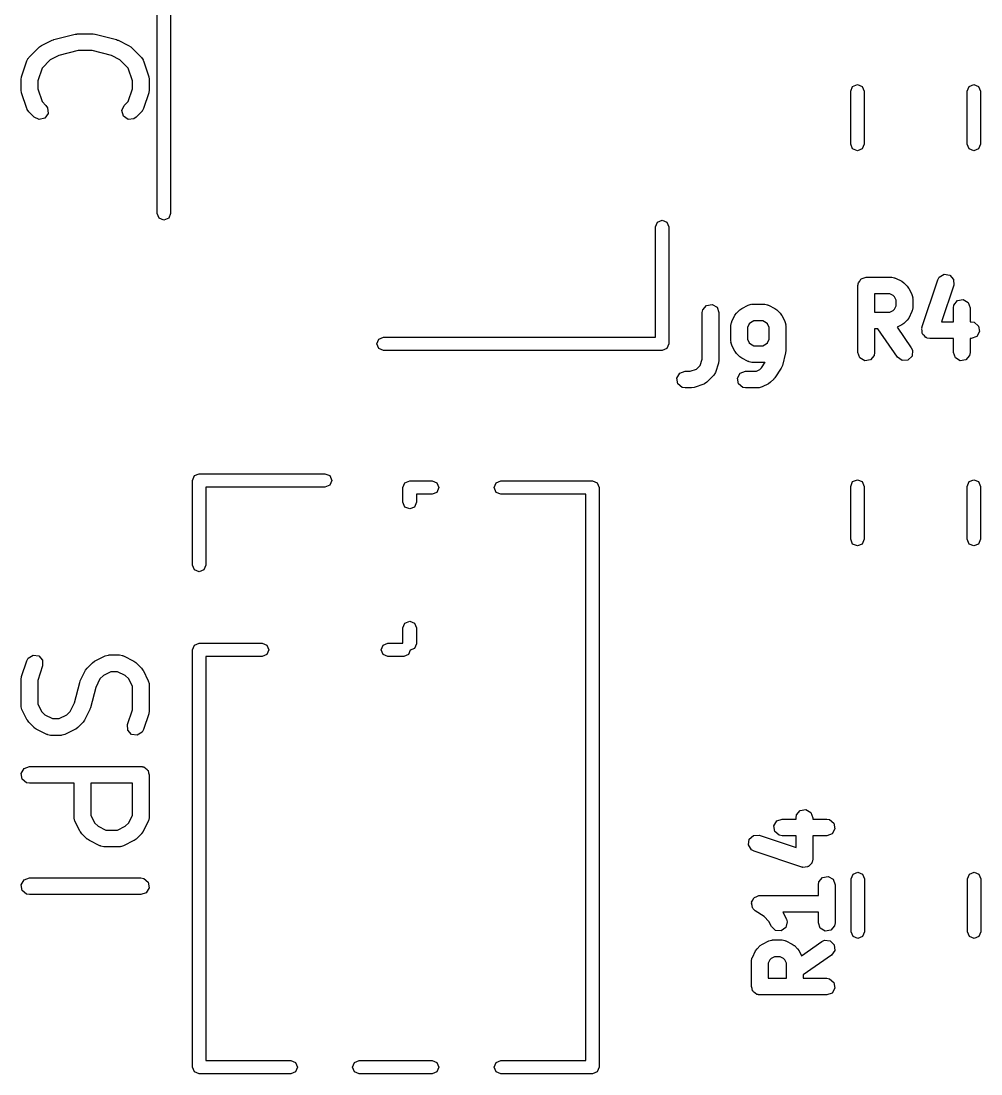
# Model space of a CAD drawing. Extents: x 83.3 to 116.7, y -117 to -83.3.
# Drawn here: x 83.27 to 91.89, y -102.66 to -93.21 of the extents above; entities that cross this region are included whole.
import ezdxf

# ---------------------------------------------------------------- set-up
doc = ezdxf.new("R2010")
doc.units = 0
doc.layers.add('BLACK', color=7, linetype='CONTINUOUS')

msp = doc.modelspace()

# ---------------------------------------------------------------- linework, layer by layer
at = {"layer": 'BLACK', "linetype": 'CONTINUOUS'}
for p, q in [((84.495, -94.94), (84.495, -91.06)), ((84.615, -91.06), (84.615, -94.94)), ((83.4569, -93.4329), (83.5522, -93.3853)), ((83.5522, -93.3853), (83.5646, -93.3816)), ((83.5646, -93.3816), (83.5675, -93.3796)), ((83.5675, -93.3796), (83.758, -93.332)), ((83.758, -93.332), (83.7729, -93.3309)), ((83.7729, -93.3309), (83.7762, -93.3298)), ((83.7762, -93.3298), (83.919, -93.3298)), ((83.919, -93.3298), (83.9338, -93.3324)), ((83.9338, -93.3324), (83.9372, -93.332)), ((83.9372, -93.332), (84.1277, -93.3796)), ((84.1277, -93.3796), (84.1395, -93.3849)), ((84.1395, -93.3849), (84.1431, -93.3853)), ((84.1431, -93.3853), (84.2383, -93.4329)), ((83.3422, -93.5422), (83.4374, -93.447)), ((83.4374, -93.447), (83.4558, -93.4341)), ((83.4558, -93.4341), (83.4569, -93.4329)), ((83.7854, -93.4798), (83.6119, -93.5231)), ((83.9098, -93.4798), (83.7854, -93.4798)), ((84.0833, -93.5231), (83.9098, -93.4798)), ((84.2383, -93.4329), (84.2563, -93.4463)), ((84.2563, -93.4463), (84.2578, -93.447)), ((84.2578, -93.447), (84.353, -93.5422)), ((83.2765, -93.7144), (83.3241, -93.5715)), ((83.3241, -93.5715), (83.3365, -93.5486)), ((83.3365, -93.5486), (83.3403, -93.5463)), ((83.3403, -93.5463), (83.3422, -93.5422)), ((83.5349, -93.5616), (83.4608, -93.6358)), ((83.6119, -93.5231), (83.5349, -93.5616)), ((84.1603, -93.5616), (84.0833, -93.5231)), ((84.2344, -93.6358), (84.1603, -93.5616)), ((84.353, -93.5422), (84.368, -93.5635)), ((84.368, -93.5635), (84.3684, -93.568)), ((84.3684, -93.568), (84.3712, -93.5715)), ((84.3712, -93.5715), (84.4188, -93.7144)), ((83.4608, -93.6358), (83.4226, -93.7503)), ((84.2726, -93.7503), (84.2344, -93.6358)), ((83.2726, -93.7381), (83.2765, -93.716)), ((83.2726, -93.8333), (83.2726, -93.7381)), ((83.2765, -93.716), (83.2765, -93.7144)), ((83.4226, -93.7503), (83.4226, -93.8212)), ((84.2726, -93.8212), (84.2726, -93.7503)), ((84.4188, -93.7144), (84.4221, -93.7366)), ((84.4221, -93.7366), (84.4226, -93.7381)), ((84.4226, -93.7381), (84.4226, -93.8333)), ((90.7351, -93.8003), (90.7775, -93.7827)), ((90.7775, -93.7827), (90.8199, -93.8003)), ((91.7801, -93.8003), (91.8225, -93.7827)), ((91.8225, -93.7827), (91.8649, -93.8003)), ((83.2732, -93.8349), (83.2726, -93.8333)), ((83.2765, -93.8571), (83.2732, -93.8349)), ((83.3241, -93.9999), (83.2765, -93.8571)), ((83.4226, -93.8212), (83.4608, -93.9357)), ((84.2344, -93.9357), (84.2726, -93.8212)), ((84.4188, -93.8571), (84.3712, -93.9999)), ((84.4226, -93.8333), (84.4187, -93.8554)), ((84.4187, -93.8554), (84.4188, -93.8571)), ((90.7175, -93.8427), (90.7351, -93.8003)), ((90.7175, -94.3173), (90.7175, -93.8427)), ((90.8199, -93.8003), (90.8375, -93.8427)), ((90.8375, -93.8427), (90.8375, -94.3173)), ((91.7625, -93.8427), (91.7801, -93.8003)), ((91.7625, -94.3173), (91.7625, -93.8427)), ((91.8649, -93.8003), (91.8825, -93.8427)), ((91.8825, -93.8427), (91.8825, -94.3173)), ((83.4608, -93.9357), (83.4959, -93.9708)), ((83.4959, -93.9708), (83.5108, -93.9921)), ((84.1777, -94.0173), (84.1993, -93.9708)), ((84.1993, -93.9708), (84.2344, -93.9357)), ((83.3269, -94.0034), (83.3241, -93.9999)), ((83.3273, -94.0079), (83.3269, -94.0034)), ((83.3422, -94.0292), (83.3273, -94.0079)), ((83.3898, -94.0768), (83.3422, -94.0292)), ((83.4363, -94.0985), (83.3898, -94.0768)), ((83.5153, -94.0432), (83.4859, -94.0852)), ((83.5108, -93.9921), (83.5153, -94.0432)), ((84.1909, -94.0668), (84.1777, -94.0173)), ((84.233, -94.0963), (84.1909, -94.0668)), ((84.3054, -94.0768), (84.2841, -94.0918)), ((84.353, -94.0292), (84.3054, -94.0768)), ((84.3549, -94.0252), (84.353, -94.0292)), ((84.3587, -94.0228), (84.3549, -94.0252)), ((84.3712, -93.9999), (84.3587, -94.0228)), ((83.4859, -94.0852), (83.4363, -94.0985)), ((84.2841, -94.0918), (84.233, -94.0963)), ((90.7351, -94.3597), (90.7175, -94.3173)), ((90.7775, -94.3773), (90.7351, -94.3597)), ((90.8199, -94.3597), (90.7775, -94.3773)), ((90.8375, -94.3173), (90.8199, -94.3597)), ((91.7801, -94.3597), (91.7625, -94.3173)), ((91.8225, -94.3773), (91.7801, -94.3597)), ((91.8649, -94.3597), (91.8225, -94.3773)), ((91.8825, -94.3173), (91.8649, -94.3597)), ((84.5126, -94.9824), (84.495, -94.94)), ((84.555, -95), (84.5126, -94.9824)), ((84.5974, -94.9824), (84.555, -95)), ((84.615, -94.94), (84.5974, -94.9824)), ((88.965, -95.06), (88.9826, -95.0176)), ((88.9826, -95.0176), (89.025, -95)), ((89.025, -95), (89.0674, -95.0176)), ((89.0674, -95.0176), (89.085, -95.06)), ((88.965, -96.05), (88.965, -95.06)), ((89.085, -95.06), (89.085, -96.11)), ((91.5127, -95.5124), (91.5564, -95.4856)), ((91.5564, -95.4856), (91.6071, -95.4931)), ((91.6071, -95.4931), (91.6412, -95.5315)), ((90.7821, -95.5876), (90.7839, -95.5779)), ((90.7821, -96.1876), (90.7821, -95.5876)), ((90.7833, -95.5746), (90.7849, -95.5717)), ((90.7839, -95.5779), (90.7833, -95.5746)), ((90.7849, -95.5717), (90.7867, -95.562)), ((90.7867, -95.562), (90.7992, -95.547)), ((90.7992, -95.547), (90.8089, -95.5302)), ((90.8089, -95.5302), (90.8153, -95.5278)), ((90.8153, -95.5278), (90.8196, -95.5227)), ((90.8196, -95.5227), (90.8388, -95.5193)), ((90.8388, -95.5193), (90.8571, -95.5126)), ((90.8571, -95.5126), (91.0857, -95.5126)), ((91.0857, -95.5126), (91.1114, -95.5171)), ((91.1114, -95.5171), (91.1148, -95.52)), ((91.1148, -95.52), (91.1193, -95.5205)), ((91.1193, -95.5205), (91.1764, -95.5491)), ((91.1764, -95.5491), (91.1944, -95.5625)), ((91.1944, -95.5625), (91.1959, -95.5631)), ((91.1959, -95.5631), (91.2245, -95.5917)), ((91.3574, -95.9639), (91.5003, -95.5353)), ((91.5003, -95.5353), (91.5127, -95.5124)), ((91.6426, -95.5828), (91.5326, -95.9126)), ((91.6412, -95.5315), (91.6426, -95.5828)), ((90.9321, -95.6626), (90.9321, -95.8269)), ((91.068, -95.6626), (90.9321, -95.6626)), ((91.0984, -95.6778), (91.068, -95.6626)), ((91.1098, -95.6892), (91.0984, -95.6778)), ((91.2245, -95.5917), (91.2373, -95.6101)), ((91.2373, -95.6101), (91.2385, -95.6112)), ((91.2385, -95.6112), (91.2671, -95.6683)), ((91.2671, -95.6683), (91.2745, -95.6933)), ((89.3899, -95.8044), (89.4229, -95.7651)), ((89.4229, -95.7651), (89.4734, -95.7562)), ((89.4734, -95.7562), (89.5179, -95.7819)), ((89.7412, -95.7916), (89.7983, -95.763)), ((89.7983, -95.763), (89.8233, -95.7556)), ((89.8233, -95.7556), (89.8276, -95.7566)), ((89.8276, -95.7566), (89.8318, -95.7551)), ((89.8318, -95.7551), (89.9461, -95.7551)), ((89.9461, -95.7551), (89.9718, -95.7596)), ((89.9718, -95.7596), (89.9752, -95.7625)), ((89.9752, -95.7625), (89.9797, -95.763)), ((89.9797, -95.763), (90.0368, -95.7916)), ((91.125, -95.7196), (91.1098, -95.6892)), ((91.1098, -95.8003), (91.125, -95.7699)), ((91.125, -95.7699), (91.125, -95.7196)), ((91.2745, -95.6933), (91.2735, -95.6977)), ((91.2735, -95.6977), (91.275, -95.7019)), ((91.275, -95.7019), (91.275, -95.7876)), ((91.6393, -95.7876), (91.6438, -95.762)), ((91.6438, -95.762), (91.6768, -95.7227)), ((91.6768, -95.7227), (91.7273, -95.7137)), ((91.7273, -95.7137), (91.7717, -95.7394)), ((91.7717, -95.7394), (91.7893, -95.7876)), ((89.3854, -95.8301), (89.3899, -95.8044)), ((89.3854, -96.2465), (89.3854, -95.8301)), ((89.5179, -95.7819), (89.5354, -95.8301)), ((89.5354, -95.8301), (89.5354, -96.2586)), ((89.6505, -95.9108), (89.679, -95.8537)), ((89.679, -95.8537), (89.6924, -95.8357)), ((89.6924, -95.8357), (89.6931, -95.8342)), ((89.6931, -95.8342), (89.7217, -95.8056)), ((89.7217, -95.8056), (89.74, -95.7927)), ((89.74, -95.7927), (89.7412, -95.7916)), ((90.0368, -95.7916), (90.0548, -95.8049)), ((90.0548, -95.8049), (90.0563, -95.8056)), ((90.0563, -95.8056), (90.0849, -95.8342)), ((90.0849, -95.8342), (90.0977, -95.8525)), ((90.0977, -95.8525), (90.0989, -95.8537)), ((90.0989, -95.8537), (90.1275, -95.9108)), ((90.9321, -95.8269), (91.068, -95.8269)), ((91.068, -95.8269), (91.0984, -95.8117)), ((91.0984, -95.8117), (91.1098, -95.8003)), ((91.2671, -95.8211), (91.2385, -95.8783)), ((91.2676, -95.8167), (91.2671, -95.8211)), ((91.2705, -95.8133), (91.2676, -95.8167)), ((91.275, -95.7876), (91.2705, -95.8133)), ((91.6393, -95.9126), (91.6393, -95.7876)), ((91.7893, -95.7876), (91.7893, -95.9126)), ((89.6426, -95.9444), (89.6471, -95.9187)), ((89.6426, -96.0872), (89.6426, -95.9444)), ((89.6471, -95.9187), (89.65, -95.9153)), ((89.65, -95.9153), (89.6505, -95.9108)), ((89.8078, -95.9316), (89.7926, -95.9621)), ((89.7926, -95.9621), (89.7926, -96.0695)), ((89.8191, -95.9203), (89.8078, -95.9316)), ((89.8495, -95.9051), (89.8191, -95.9203)), ((89.9284, -95.9051), (89.8495, -95.9051)), ((89.9588, -95.9203), (89.9284, -95.9051)), ((89.9702, -95.9316), (89.9588, -95.9203)), ((89.9854, -95.9621), (89.9702, -95.9316)), ((89.9854, -96.0695), (89.9854, -95.9621)), ((90.1275, -95.9108), (90.1349, -95.9358)), ((90.1349, -95.9358), (90.1339, -95.9401)), ((90.1339, -95.9401), (90.1354, -95.9444)), ((90.1354, -95.9444), (90.1354, -96.1729)), ((91.1764, -95.9404), (91.1335, -95.9618)), ((91.1335, -95.9618), (91.2614, -96.1446)), ((91.1775, -95.9392), (91.1764, -95.9404)), ((91.1959, -95.9264), (91.1775, -95.9392)), ((91.2245, -95.8978), (91.1959, -95.9264)), ((91.2252, -95.8963), (91.2245, -95.8978)), ((91.2385, -95.8783), (91.2252, -95.8963)), ((91.3576, -95.9696), (91.3574, -95.9639)), ((91.5326, -95.9126), (91.6393, -95.9126)), ((91.7893, -95.9126), (91.8, -95.9126)), ((91.8, -95.9126), (91.8257, -95.9171)), ((91.8257, -95.9171), (91.865, -95.9501)), ((91.865, -95.9501), (91.8739, -96.0006)), ((86.4826, -96.0676), (86.525, -96.05)), ((86.525, -96.05), (88.965, -96.05)), ((90.961, -95.9769), (90.9321, -95.9769)), ((90.9321, -95.9769), (90.9321, -96.1876)), ((91.1386, -96.2306), (90.961, -95.9769)), ((91.3547, -95.9746), (91.3576, -95.9696)), ((91.3583, -95.9947), (91.3547, -95.9746)), ((91.3588, -96.0152), (91.3583, -95.9947)), ((91.3626, -96.0195), (91.3588, -96.0152)), ((91.3636, -96.0251), (91.3626, -96.0195)), ((91.3793, -96.0383), (91.3636, -96.0251)), ((91.3929, -96.0536), (91.3793, -96.0383)), ((91.3985, -96.0544), (91.3929, -96.0536)), ((91.4029, -96.0581), (91.3985, -96.0544)), ((91.4286, -96.0626), (91.4029, -96.0581)), ((91.6393, -96.0626), (91.4286, -96.0626)), ((91.6393, -96.1876), (91.6393, -96.0626)), ((91.8, -96.0626), (91.7893, -96.0626)), ((91.7893, -96.0626), (91.7893, -96.1876)), ((91.8482, -96.0451), (91.8, -96.0626)), ((91.8739, -96.0006), (91.8482, -96.0451)), ((86.465, -96.11), (86.4826, -96.0676)), ((86.4826, -96.1524), (86.465, -96.11)), ((86.525, -96.17), (86.4826, -96.1524)), ((89.0674, -96.1524), (89.025, -96.17)), ((89.085, -96.11), (89.0674, -96.1524)), ((89.6441, -96.0914), (89.6426, -96.0872)), ((89.6431, -96.0958), (89.6441, -96.0914)), ((89.6505, -96.1208), (89.6431, -96.0958)), ((89.679, -96.1779), (89.6505, -96.1208)), ((89.7926, -96.0695), (89.8078, -96.0999)), ((89.8078, -96.0999), (89.8191, -96.1113)), ((89.8191, -96.1113), (89.8495, -96.1265)), ((89.8495, -96.1265), (89.9284, -96.1265)), ((89.9284, -96.1265), (89.9588, -96.1113)), ((89.9588, -96.1113), (89.9702, -96.0999)), ((89.9702, -96.0999), (89.9854, -96.0695)), ((91.2614, -96.1446), (91.2724, -96.1682)), ((89.025, -96.17), (86.525, -96.17)), ((89.3663, -96.3038), (89.3854, -96.2465)), ((89.6802, -96.179), (89.679, -96.1779)), ((89.6931, -96.1974), (89.6802, -96.179)), ((89.7217, -96.226), (89.6931, -96.1974)), ((89.7232, -96.2267), (89.7217, -96.226)), ((89.7412, -96.24), (89.7232, -96.2267)), ((89.7983, -96.2686), (89.7412, -96.24)), ((90.1332, -96.1911), (90.1046, -96.3054)), ((90.1354, -96.1729), (90.1328, -96.1877)), ((90.1328, -96.1877), (90.1332, -96.1911)), ((90.7997, -96.2358), (90.7821, -96.1876)), ((90.8441, -96.2615), (90.7997, -96.2358)), ((90.9276, -96.2133), (90.8946, -96.2526)), ((90.9321, -96.1876), (90.9276, -96.2133)), ((91.1806, -96.26), (91.1386, -96.2306)), ((91.268, -96.2193), (91.2317, -96.2556)), ((91.2724, -96.1682), (91.268, -96.2193)), ((91.6568, -96.2358), (91.6393, -96.1876)), ((91.7013, -96.2615), (91.6568, -96.2358)), ((91.7848, -96.2133), (91.7518, -96.2526)), ((91.7893, -96.1876), (91.7848, -96.2133)), ((89.2768, -96.3551), (89.3342, -96.3359)), ((89.3342, -96.3359), (89.3663, -96.3038)), ((89.5316, -96.2824), (89.503, -96.3681)), ((89.5354, -96.2586), (89.5315, -96.2807)), ((89.5315, -96.2807), (89.5316, -96.2824)), ((89.8028, -96.2691), (89.7983, -96.2686)), ((89.8062, -96.272), (89.8028, -96.2691)), ((89.8318, -96.2765), (89.8062, -96.272)), ((89.9461, -96.2765), (89.8318, -96.2765)), ((89.8713, -96.3551), (89.9017, -96.3399)), ((89.9017, -96.3399), (89.9164, -96.3251)), ((89.9164, -96.3251), (89.9497, -96.2752)), ((89.9497, -96.2752), (89.9461, -96.2765)), ((90.0942, -96.3288), (90.0371, -96.4145)), ((90.0943, -96.3284), (90.0942, -96.3288)), ((90.1046, -96.3054), (90.0943, -96.3284)), ((90.8946, -96.2526), (90.8441, -96.2615)), ((91.2317, -96.2556), (91.1806, -96.26)), ((91.7518, -96.2526), (91.7013, -96.2615)), ((89.158, -96.417), (89.1836, -96.3726)), ((89.1669, -96.4676), (89.158, -96.417)), ((89.1836, -96.3726), (89.2318, -96.3551)), ((89.2318, -96.3551), (89.2768, -96.3551)), ((89.4849, -96.3974), (89.4277, -96.4545)), ((89.4868, -96.3933), (89.4849, -96.3974)), ((89.4906, -96.391), (89.4868, -96.3933)), ((89.503, -96.3681), (89.4906, -96.391)), ((89.7008, -96.417), (89.7265, -96.3726)), ((89.7097, -96.4676), (89.7008, -96.417)), ((89.7265, -96.3726), (89.7747, -96.3551)), ((89.7747, -96.3551), (89.8713, -96.3551)), ((90.0277, -96.426), (89.9992, -96.4545)), ((90.0292, -96.4228), (90.0277, -96.426)), ((90.0371, -96.4145), (90.0292, -96.4228)), ((89.2062, -96.5005), (89.1669, -96.4676)), ((89.2318, -96.5051), (89.2062, -96.5005)), ((89.289, -96.5051), (89.2318, -96.5051)), ((89.2905, -96.5045), (89.289, -96.5051)), ((89.3127, -96.5012), (89.2905, -96.5045)), ((89.3984, -96.4727), (89.3127, -96.5012)), ((89.4019, -96.4699), (89.3984, -96.4727)), ((89.4064, -96.4695), (89.4019, -96.4699)), ((89.4277, -96.4545), (89.4064, -96.4695)), ((89.749, -96.5005), (89.7097, -96.4676)), ((89.7747, -96.5051), (89.749, -96.5005)), ((89.889, -96.5051), (89.7747, -96.5051)), ((89.8932, -96.5035), (89.889, -96.5051)), ((89.8976, -96.5046), (89.8932, -96.5035)), ((89.9225, -96.4972), (89.8976, -96.5046)), ((89.9797, -96.4686), (89.9225, -96.4972)), ((89.9808, -96.4674), (89.9797, -96.4686)), ((89.9992, -96.4545), (89.9808, -96.4674)), ((84.8276, -97.2926), (84.87, -97.275)), ((84.87, -97.275), (86, -97.275)), ((86, -97.275), (86.0424, -97.2926)), ((84.81, -97.335), (84.8276, -97.2926)), ((84.81, -98.095), (84.81, -97.335)), ((86.0424, -97.3774), (86, -97.395)), ((86.0424, -97.2926), (86.06, -97.335)), ((86.06, -97.335), (86.0424, -97.3774)), ((86.7, -97.4), (86.7176, -97.3576)), ((86.7176, -97.3576), (86.76, -97.34)), ((86.76, -97.34), (86.9625, -97.34)), ((86.9625, -97.34), (87.0049, -97.3576)), ((87.0049, -97.3576), (87.0225, -97.4)), ((87.5175, -97.4), (87.5351, -97.3576)), ((87.5351, -97.3576), (87.5775, -97.34)), ((87.5775, -97.34), (88.4, -97.34)), ((88.4, -97.34), (88.4424, -97.3576)), ((88.4424, -97.3576), (88.46, -97.4)), ((90.7175, -97.3889), (90.7351, -97.3465)), ((90.7351, -97.3465), (90.7775, -97.3289)), ((90.7775, -97.3289), (90.8199, -97.3465)), ((90.8199, -97.3465), (90.8375, -97.3889)), ((91.7625, -97.3889), (91.7801, -97.3465)), ((91.7801, -97.3465), (91.8225, -97.3289)), ((91.8225, -97.3289), (91.8649, -97.3465)), ((91.8649, -97.3465), (91.8825, -97.3889)), ((86, -97.395), (84.93, -97.395)), ((84.93, -97.395), (84.93, -98.095)), ((86.7, -97.5315), (86.7, -97.4)), ((86.9625, -97.46), (86.82, -97.46)), ((86.82, -97.46), (86.82, -97.5315)), ((87.0049, -97.4424), (86.9625, -97.46)), ((87.0225, -97.4), (87.0049, -97.4424)), ((87.5351, -97.4424), (87.5175, -97.4)), ((87.5775, -97.46), (87.5351, -97.4424)), ((88.34, -97.46), (87.5775, -97.46)), ((88.34, -102.54), (88.34, -97.46)), ((88.46, -97.4), (88.46, -102.6)), ((90.7175, -97.8634), (90.7175, -97.3889)), ((90.8375, -97.3889), (90.8375, -97.8634)), ((91.7625, -97.8634), (91.7625, -97.3889)), ((91.8825, -97.3889), (91.8825, -97.8634)), ((86.7176, -97.574), (86.7, -97.5315)), ((86.76, -97.5915), (86.7176, -97.574)), ((86.8024, -97.574), (86.76, -97.5915)), ((86.82, -97.5315), (86.8024, -97.574)), ((90.7351, -97.9059), (90.7175, -97.8634)), ((90.7775, -97.9234), (90.7351, -97.9059)), ((90.8199, -97.9059), (90.7775, -97.9234)), ((90.8375, -97.8634), (90.8199, -97.9059)), ((91.7801, -97.9059), (91.7625, -97.8634)), ((91.8225, -97.9234), (91.7801, -97.9059)), ((91.8649, -97.9059), (91.8225, -97.9234)), ((91.8825, -97.8634), (91.8649, -97.9059)), ((84.8276, -98.1374), (84.81, -98.095)), ((84.87, -98.155), (84.8276, -98.1374)), ((84.9124, -98.1374), (84.87, -98.155)), ((84.93, -98.095), (84.9124, -98.1374)), ((86.7176, -98.616), (86.76, -98.5985)), ((86.76, -98.5985), (86.8024, -98.616)), ((86.7, -98.6585), (86.7176, -98.616)), ((86.7, -98.795), (86.7, -98.6585)), ((86.8024, -98.616), (86.82, -98.6585)), ((86.82, -98.6585), (86.82, -98.8015)), ((84.8276, -98.8126), (84.87, -98.795)), ((84.87, -98.795), (85.4365, -98.795)), ((85.4365, -98.795), (85.479, -98.8126)), ((86.521, -98.8126), (86.5635, -98.795)), ((86.5635, -98.795), (86.7, -98.795)), ((86.82, -98.8015), (86.8024, -98.844)), ((84.81, -98.855), (84.8276, -98.8126)), ((84.81, -102.6), (84.81, -98.855)), ((85.479, -98.8126), (85.4965, -98.855)), ((85.4965, -98.855), (85.479, -98.8974)), ((86.5035, -98.855), (86.521, -98.8126)), ((86.521, -98.8974), (86.5035, -98.855)), ((86.7646, -98.8596), (86.749, -98.8974)), ((86.8024, -98.844), (86.7646, -98.8596)), ((83.2765, -99.0953), (83.3241, -98.9525)), ((83.3241, -98.9525), (83.3365, -98.9296)), ((83.3365, -98.9296), (83.3802, -98.9027)), ((83.3802, -98.9027), (83.4309, -98.9102)), ((83.4309, -98.9102), (83.465, -98.9486)), ((83.465, -98.9486), (83.4664, -98.9999)), ((83.866, -99.0184), (83.9136, -98.9708)), ((83.9136, -98.9708), (83.932, -98.9579)), ((83.932, -98.9579), (83.9331, -98.9567)), ((83.9331, -98.9567), (84.0284, -98.9091)), ((84.0284, -98.9091), (84.0533, -98.9017)), ((84.0533, -98.9017), (84.0577, -98.9027)), ((84.0577, -98.9027), (84.0619, -98.9012)), ((84.0619, -98.9012), (84.1571, -98.9012)), ((84.1571, -98.9012), (84.1828, -98.9057)), ((84.1828, -98.9057), (84.1862, -98.9086)), ((84.1862, -98.9086), (84.1907, -98.9091)), ((84.1907, -98.9091), (84.2859, -98.9567)), ((84.2859, -98.9567), (84.3039, -98.9701)), ((84.3039, -98.9701), (84.3054, -98.9708)), ((84.3054, -98.9708), (84.353, -99.0184)), ((85.4365, -98.915), (84.93, -98.915)), ((84.93, -98.915), (84.93, -102.54)), ((85.479, -98.8974), (85.4365, -98.915)), ((86.5635, -98.915), (86.521, -98.8974)), ((86.7065, -98.915), (86.5635, -98.915)), ((86.749, -98.8974), (86.7065, -98.915)), ((83.4664, -98.9999), (83.4226, -99.1312)), ((83.8043, -99.1331), (83.852, -99.0379)), ((83.852, -99.0379), (83.8653, -99.0199)), ((83.8653, -99.0199), (83.866, -99.0184)), ((84.0796, -99.0512), (84.0111, -99.0854)), ((84.1394, -99.0512), (84.0796, -99.0512)), ((84.208, -99.0854), (84.1394, -99.0512)), ((84.353, -99.0184), (84.3659, -99.0368)), ((84.3659, -99.0368), (84.3671, -99.0379)), ((84.3671, -99.0379), (84.4147, -99.1331)), ((83.2726, -99.119), (83.2765, -99.097)), ((83.2726, -99.3571), (83.2726, -99.119)), ((83.2765, -99.097), (83.2765, -99.0953)), ((83.4226, -99.1312), (83.4226, -99.3394)), ((83.753, -99.331), (83.7987, -99.1485)), ((83.7987, -99.1485), (83.8039, -99.1367)), ((83.8039, -99.1367), (83.8043, -99.1331)), ((83.9807, -99.1159), (83.9422, -99.1928)), ((84.0111, -99.0854), (83.9807, -99.1159)), ((84.2384, -99.1159), (84.208, -99.0854)), ((84.2726, -99.1844), (84.2384, -99.1159)), ((84.4147, -99.1331), (84.4221, -99.1581)), ((84.4221, -99.1581), (84.4211, -99.1625)), ((84.4211, -99.1625), (84.4226, -99.1667)), ((84.4226, -99.1667), (84.4226, -99.4048)), ((83.9422, -99.1928), (83.8966, -99.3753)), ((84.2726, -99.3926), (84.2726, -99.1844)), ((83.2742, -99.3614), (83.2726, -99.3571)), ((83.2731, -99.3657), (83.2742, -99.3614)), ((83.2805, -99.3907), (83.2731, -99.3657)), ((83.4226, -99.3394), (83.4569, -99.408)), ((83.7146, -99.408), (83.753, -99.331)), ((83.3282, -99.4859), (83.2805, -99.3907)), ((83.4569, -99.408), (83.4873, -99.4384)), ((83.4873, -99.4384), (83.5558, -99.4726)), ((83.6156, -99.4726), (83.6841, -99.4384)), ((83.6841, -99.4384), (83.7146, -99.408)), ((83.8909, -99.3907), (83.8433, -99.4859)), ((83.8913, -99.3872), (83.8909, -99.3907)), ((83.8966, -99.3753), (83.8913, -99.3872)), ((84.2288, -99.5239), (84.2726, -99.3926)), ((84.4188, -99.4285), (84.3712, -99.5713)), ((84.4226, -99.4048), (84.4187, -99.4268)), ((84.4187, -99.4268), (84.4188, -99.4285)), ((83.3293, -99.487), (83.3282, -99.4859)), ((83.3422, -99.5054), (83.3293, -99.487)), ((83.3898, -99.553), (83.3422, -99.5054)), ((83.3913, -99.5537), (83.3898, -99.553)), ((83.4093, -99.5671), (83.3913, -99.5537)), ((83.5558, -99.4726), (83.6156, -99.4726)), ((83.7816, -99.553), (83.7632, -99.5659)), ((83.8292, -99.5054), (83.7816, -99.553)), ((83.8299, -99.5039), (83.8292, -99.5054)), ((83.8433, -99.4859), (83.8299, -99.5039)), ((84.2302, -99.5752), (84.2288, -99.5239)), ((83.5046, -99.6147), (83.4093, -99.5671)), ((83.509, -99.6152), (83.5046, -99.6147)), ((83.5124, -99.6181), (83.509, -99.6152)), ((83.5381, -99.6226), (83.5124, -99.6181)), ((83.6333, -99.6226), (83.5381, -99.6226)), ((83.6375, -99.6211), (83.6333, -99.6226)), ((83.6419, -99.6221), (83.6375, -99.6211)), ((83.6669, -99.6147), (83.6419, -99.6221)), ((83.7621, -99.5671), (83.6669, -99.6147)), ((83.7632, -99.5659), (83.7621, -99.5671)), ((84.2643, -99.6136), (84.2302, -99.5752)), ((84.315, -99.6211), (84.2643, -99.6136)), ((84.3587, -99.5942), (84.315, -99.6211)), ((84.3712, -99.5713), (84.3587, -99.5942)), ((83.2738, -99.9632), (83.2994, -99.9187)), ((83.2994, -99.9187), (83.3476, -99.9012)), ((83.3476, -99.9012), (84.3476, -99.9012)), ((84.3476, -99.9012), (84.3574, -99.9029)), ((84.3574, -99.9029), (84.3606, -99.9023)), ((84.3606, -99.9023), (84.3635, -99.904)), ((84.3635, -99.904), (84.3733, -99.9057)), ((84.3733, -99.9057), (84.3882, -99.9182)), ((84.3882, -99.9182), (84.4051, -99.928)), ((84.4051, -99.928), (84.4074, -99.9343)), ((84.4074, -99.9343), (84.4126, -99.9387)), ((83.2827, -100.014), (83.2738, -99.9632)), ((83.322, -100.047), (83.2827, -100.014)), ((84.4126, -99.9387), (84.416, -99.9579)), ((84.416, -99.9579), (84.4226, -99.9762)), ((84.4226, -99.9762), (84.4226, -100.357)), ((83.3476, -100.051), (83.322, -100.047)), ((83.7488, -100.051), (83.3476, -100.051)), ((83.7488, -100.357), (83.7488, -100.051)), ((83.8988, -100.051), (83.8988, -100.339)), ((84.2726, -100.051), (83.8988, -100.051)), ((84.2726, -100.339), (84.2726, -100.051)), ((90.2318, -100.336), (90.2648, -100.297)), ((90.2648, -100.297), (90.3153, -100.288)), ((90.3153, -100.288), (90.3598, -100.314)), ((83.7503, -100.361), (83.7488, -100.357)), ((83.7493, -100.366), (83.7503, -100.361)), ((83.7567, -100.391), (83.7493, -100.366)), ((83.8043, -100.486), (83.7567, -100.391)), ((83.8988, -100.339), (83.9331, -100.408)), ((84.2384, -100.408), (84.2726, -100.339)), ((84.4147, -100.391), (84.3671, -100.486)), ((84.4152, -100.386), (84.4147, -100.391)), ((84.4181, -100.383), (84.4152, -100.386)), ((84.4226, -100.357), (84.4181, -100.383)), ((90.0284, -100.435), (90.0541, -100.39)), ((90.0541, -100.39), (90.1023, -100.373)), ((90.1023, -100.373), (90.2273, -100.373)), ((90.2273, -100.362), (90.2318, -100.336)), ((90.2273, -100.373), (90.2273, -100.362)), ((90.3598, -100.314), (90.3773, -100.362)), ((90.3773, -100.362), (90.3773, -100.373)), ((90.3773, -100.373), (90.5023, -100.373)), ((90.5023, -100.373), (90.5279, -100.377)), ((90.5279, -100.377), (90.5673, -100.41)), ((83.8055, -100.487), (83.8043, -100.486)), ((83.8184, -100.505), (83.8055, -100.487)), ((83.9331, -100.408), (83.9635, -100.438)), ((83.9635, -100.438), (84.032, -100.473)), ((84.032, -100.473), (84.1394, -100.473)), ((84.1394, -100.473), (84.208, -100.438)), ((84.208, -100.438), (84.2384, -100.408)), ((84.3671, -100.486), (84.3537, -100.504)), ((90.0373, -100.485), (90.0284, -100.435)), ((90.0766, -100.518), (90.0373, -100.485)), ((90.5762, -100.461), (90.5505, -100.505)), ((90.5673, -100.41), (90.5762, -100.461)), ((83.866, -100.553), (83.8184, -100.505)), ((83.8675, -100.554), (83.866, -100.553)), ((83.8855, -100.567), (83.8675, -100.554)), ((83.9807, -100.615), (83.8855, -100.567)), ((84.2859, -100.567), (84.1907, -100.615)), ((84.287, -100.566), (84.2859, -100.567)), ((84.3054, -100.553), (84.287, -100.566)), ((84.353, -100.505), (84.3054, -100.553)), ((84.3537, -100.504), (84.353, -100.505)), ((89.8002, -100.605), (89.8078, -100.555)), ((89.8078, -100.555), (89.8462, -100.521)), ((89.8462, -100.521), (89.8974, -100.519)), ((89.8974, -100.519), (90.2273, -100.629)), ((90.1023, -100.523), (90.0766, -100.518)), ((90.2273, -100.523), (90.1023, -100.523)), ((90.2273, -100.629), (90.2273, -100.523)), ((90.5023, -100.523), (90.3773, -100.523)), ((90.3773, -100.523), (90.3773, -100.733)), ((90.5505, -100.505), (90.5023, -100.523)), ((83.9852, -100.615), (83.9807, -100.615)), ((83.9886, -100.618), (83.9852, -100.615)), ((84.0143, -100.623), (83.9886, -100.618)), ((84.1571, -100.623), (84.0143, -100.623)), ((84.1614, -100.621), (84.1571, -100.623)), ((84.1657, -100.622), (84.1614, -100.621)), ((84.1907, -100.615), (84.1657, -100.622)), ((89.8271, -100.649), (89.8002, -100.605)), ((89.85, -100.662), (89.8271, -100.649)), ((90.2786, -100.804), (89.85, -100.662)), ((90.3529, -100.783), (90.3398, -100.798)), ((90.3682, -100.769), (90.3529, -100.783)), ((90.3691, -100.763), (90.3682, -100.769)), ((90.3728, -100.759), (90.3691, -100.763)), ((90.3773, -100.733), (90.3728, -100.759)), ((90.2843, -100.804), (90.2786, -100.804)), ((90.2893, -100.807), (90.2843, -100.804)), ((90.3094, -100.804), (90.2893, -100.807)), ((90.3299, -100.803), (90.3094, -100.804)), ((90.3342, -100.799), (90.3299, -100.803)), ((90.3398, -100.798), (90.3342, -100.799)), ((90.7215, -100.91), (90.7391, -100.868)), ((90.7391, -100.868), (90.7815, -100.85)), ((90.7815, -100.85), (90.8239, -100.868)), ((90.8239, -100.868), (90.8415, -100.91)), ((91.7665, -100.91), (91.7841, -100.868)), ((91.7841, -100.868), (91.8265, -100.85)), ((91.8265, -100.85), (91.8689, -100.868)), ((91.8689, -100.868), (91.8865, -100.91)), ((83.2738, -100.963), (83.2994, -100.919)), ((83.2827, -101.014), (83.2738, -100.963)), ((83.2994, -100.919), (83.3476, -100.901)), ((83.3476, -100.901), (84.3476, -100.901)), ((84.3476, -100.901), (84.3733, -100.906)), ((84.3733, -100.906), (84.4126, -100.939)), ((84.4126, -100.939), (84.4215, -100.989)), ((90.4273, -100.962), (90.4318, -100.936)), ((90.4273, -101.058), (90.4273, -100.962)), ((90.4318, -100.936), (90.4648, -100.897)), ((90.4648, -100.897), (90.5153, -100.888)), ((90.5153, -100.888), (90.5598, -100.914)), ((90.5598, -100.914), (90.5773, -100.962)), ((90.5773, -100.962), (90.5773, -101.305)), ((90.7215, -101.385), (90.7215, -100.91)), ((90.8415, -100.91), (90.8415, -101.385)), ((91.7665, -101.385), (91.7665, -100.91)), ((91.8865, -100.91), (91.8865, -101.385)), ((83.322, -101.047), (83.2827, -101.014)), ((83.3476, -101.051), (83.322, -101.047)), ((84.3476, -101.051), (83.3476, -101.051)), ((84.3958, -101.034), (84.3476, -101.051)), ((84.4215, -100.989), (84.3958, -101.034)), ((89.8541, -101.076), (89.8745, -101.068)), ((89.8745, -101.068), (89.8941, -101.059)), ((89.8941, -101.059), (89.8982, -101.06)), ((89.8982, -101.06), (89.9023, -101.058)), ((89.9023, -101.058), (90.4273, -101.058)), ((89.8275, -101.128), (89.8292, -101.125)), ((89.8336, -101.149), (89.8275, -101.128)), ((89.8284, -101.12), (89.8393, -101.101)), ((89.8292, -101.125), (89.8284, -101.12)), ((89.8373, -101.171), (89.8336, -101.149)), ((89.8393, -101.101), (89.8481, -101.081)), ((89.8481, -101.081), (89.8519, -101.08)), ((89.8519, -101.08), (89.8541, -101.076)), ((89.8406, -101.174), (89.8373, -101.171)), ((89.8419, -101.178), (89.8406, -101.174)), ((89.8607, -101.196), (89.8419, -101.178)), ((89.9402, -101.249), (89.8607, -101.196)), ((89.9835, -101.292), (89.9402, -101.249)), ((90.4273, -101.208), (90.1078, -101.208)), ((90.1078, -101.208), (90.111, -101.213)), ((90.111, -101.213), (90.1122, -101.214)), ((90.1122, -101.214), (90.1408, -101.271)), ((90.4273, -101.305), (90.4273, -101.208)), ((90.0066, -101.338), (89.9835, -101.292)), ((90.0439, -101.374), (90.0066, -101.338)), ((90.1363, -101.346), (90.0951, -101.377)), ((90.1482, -101.296), (90.1363, -101.346)), ((90.1408, -101.271), (90.1482, -101.296)), ((90.4448, -101.353), (90.4273, -101.305)), ((90.5728, -101.33), (90.5398, -101.37)), ((90.5773, -101.305), (90.5728, -101.33)), ((90.0951, -101.377), (90.0439, -101.374)), ((90.4893, -101.379), (90.4448, -101.353)), ((90.5398, -101.37), (90.4893, -101.379)), ((90.7391, -101.427), (90.7215, -101.385)), ((90.7815, -101.445), (90.7391, -101.427)), ((90.8239, -101.427), (90.7815, -101.445)), ((90.8415, -101.385), (90.8239, -101.427)), ((91.7841, -101.427), (91.7665, -101.385)), ((91.8265, -101.445), (91.7841, -101.427)), ((91.8689, -101.427), (91.8265, -101.445)), ((91.8865, -101.385), (91.8689, -101.427)), ((89.8638, -101.557), (89.8771, -101.539)), ((89.8771, -101.539), (89.8778, -101.537)), ((89.8778, -101.537), (89.9064, -101.509)), ((89.9064, -101.509), (89.9248, -101.496)), ((89.9248, -101.496), (89.9259, -101.495)), ((89.9259, -101.495), (89.983, -101.466)), ((89.983, -101.466), (90.008, -101.459)), ((90.008, -101.459), (90.0124, -101.46)), ((90.0124, -101.46), (90.0166, -101.458)), ((90.0166, -101.458), (90.1023, -101.458)), ((90.1023, -101.458), (90.1279, -101.463)), ((90.1279, -101.463), (90.1314, -101.466)), ((90.1314, -101.466), (90.1358, -101.466)), ((90.1358, -101.466), (90.193, -101.495)), ((90.193, -101.495), (90.211, -101.508)), ((90.211, -101.508), (90.2125, -101.509)), ((90.2125, -101.509), (90.241, -101.537)), ((90.241, -101.537), (90.2539, -101.556)), ((90.2765, -101.6), (90.4593, -101.472)), ((90.4593, -101.472), (90.4829, -101.461)), ((90.4829, -101.461), (90.534, -101.465)), ((90.534, -101.465), (90.5703, -101.502)), ((90.5703, -101.502), (90.5747, -101.553)), ((89.8273, -101.648), (89.8318, -101.622)), ((89.8318, -101.622), (89.8347, -101.618)), ((89.8347, -101.618), (89.8352, -101.614)), ((89.8352, -101.614), (89.8638, -101.557)), ((89.9925, -101.635), (89.9773, -101.665)), ((90.0039, -101.624), (89.9925, -101.635)), ((90.0343, -101.608), (90.0039, -101.624)), ((90.0846, -101.608), (90.0343, -101.608)), ((90.115, -101.624), (90.0846, -101.608)), ((90.1264, -101.635), (90.115, -101.624)), ((90.1416, -101.665), (90.1264, -101.635)), ((90.2539, -101.556), (90.2551, -101.557)), ((90.2551, -101.557), (90.2765, -101.6)), ((90.5453, -101.595), (90.2916, -101.772)), ((90.5747, -101.553), (90.5453, -101.595)), ((89.8273, -101.876), (89.8273, -101.648)), ((89.9773, -101.665), (89.9773, -101.801)), ((90.1416, -101.801), (90.1416, -101.665)), ((89.9773, -101.801), (90.1416, -101.801)), ((90.2916, -101.772), (90.2916, -101.801)), ((90.2916, -101.801), (90.5023, -101.801)), ((90.5023, -101.801), (90.5279, -101.806)), ((90.5279, -101.806), (90.5673, -101.839)), ((89.834, -101.894), (89.8273, -101.876)), ((89.8373, -101.914), (89.834, -101.894)), ((89.8425, -101.918), (89.8373, -101.914)), ((89.8448, -101.924), (89.8425, -101.918)), ((90.5762, -101.889), (90.5505, -101.934)), ((90.5673, -101.839), (90.5762, -101.889)), ((89.8617, -101.934), (89.8448, -101.924)), ((89.8766, -101.947), (89.8617, -101.934)), ((89.8864, -101.948), (89.8766, -101.947)), ((89.8893, -101.95), (89.8864, -101.948)), ((89.8926, -101.949), (89.8893, -101.95)), ((89.9023, -101.951), (89.8926, -101.949)), ((90.5023, -101.951), (89.9023, -101.951)), ((90.5505, -101.934), (90.5023, -101.951)), ((84.93, -102.54), (85.6925, -102.54)), ((85.6925, -102.54), (85.7349, -102.558)), ((85.7349, -102.558), (85.7525, -102.6)), ((86.2475, -102.6), (86.2651, -102.558)), ((86.2651, -102.558), (86.3075, -102.54)), ((86.3075, -102.54), (86.9625, -102.54)), ((86.9625, -102.54), (87.0049, -102.558)), ((87.0049, -102.558), (87.0225, -102.6)), ((87.5175, -102.6), (87.5351, -102.558)), ((87.5351, -102.558), (87.5775, -102.54)), ((87.5775, -102.54), (88.34, -102.54)), ((84.8276, -102.642), (84.81, -102.6)), ((84.87, -102.66), (84.8276, -102.642)), ((85.6925, -102.66), (84.87, -102.66)), ((85.7349, -102.642), (85.6925, -102.66)), ((85.7525, -102.6), (85.7349, -102.642)), ((86.2651, -102.642), (86.2475, -102.6)), ((86.3075, -102.66), (86.2651, -102.642)), ((86.9625, -102.66), (86.3075, -102.66)), ((87.0049, -102.642), (86.9625, -102.66)), ((87.0225, -102.6), (87.0049, -102.642)), ((87.5351, -102.642), (87.5175, -102.6)), ((87.5775, -102.66), (87.5351, -102.642)), ((88.4, -102.66), (87.5775, -102.66)), ((88.4424, -102.642), (88.4, -102.66)), ((88.46, -102.6), (88.4424, -102.642))]:
    msp.add_line(p, q, dxfattribs=at)

doc.saveas('drawing.dxf')
